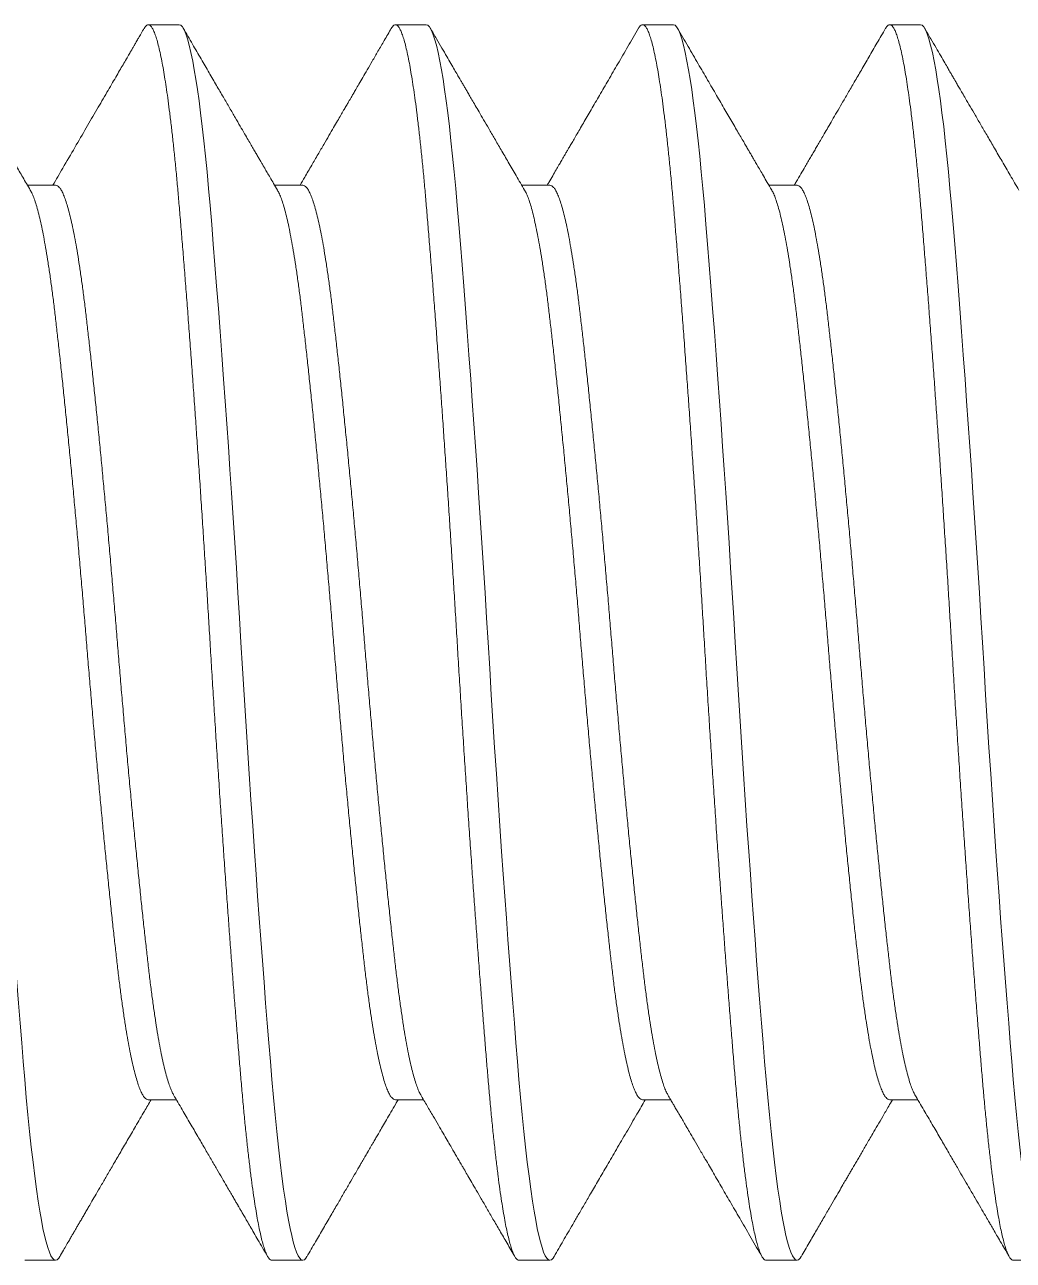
# Model space of a CAD drawing. Header units: inches. Extents: x -1 to 66.5, y -11.9 to 25.2.
# Drawn here: x 40.2468 to 40.4468, y 2.2366 to 2.4866 of the extents above; entities that cross this region are included whole.
import ezdxf

# ---------------------------------------------------------------- set-up
doc = ezdxf.new("R2010")
doc.units = ezdxf.units.IN
doc.header["$MEASUREMENT"] = 0
doc.linetypes.add('SLD-Solid', pattern=[0])
doc.layers.add('Fastener', color=134, linetype='Continuous')

msp = doc.modelspace()

# ---------------------------------------------------------------- linework, layer by layer
at = {"layer": 'Fastener', "linetype": 'SLD-Solid', "lineweight": 15}
for p, q in [((40.278, 2.48665), (40.27175, 2.48665)), ((40.328, 2.48665), (40.32175, 2.48665)), ((40.378, 2.48665), (40.37175, 2.48665)), ((40.428, 2.48665), (40.42175, 2.48665)), ((40.253, 2.45417), (40.24731, 2.45417)), ((40.303, 2.45417), (40.29731, 2.45417)), ((40.353, 2.45417), (40.34731, 2.45417)), ((40.403, 2.45417), (40.39731, 2.45417)), ((40.27175, 2.26912), (40.27745, 2.26912)), ((40.32175, 2.26912), (40.32745, 2.26912)), ((40.37175, 2.26912), (40.37745, 2.26912)), ((40.42175, 2.26912), (40.42745, 2.26912)), ((40.24675, 2.23665), (40.253, 2.23665)), ((40.29675, 2.23665), (40.303, 2.23665)), ((40.34675, 2.23665), (40.353, 2.23665)), ((40.39675, 2.23665), (40.403, 2.23665)), ((40.44675, 2.23665), (40.453, 2.23665))]:
    msp.add_line(p, q, dxfattribs=at)
at = {"layer": 'Fastener', "linetype": 'SLD-Solid', "lineweight": 15, "flags": 128}
for points in [[(40.25384, 2.23741), (40.25365, 2.2371), (40.25333, 2.23676), (40.253, 2.23665), (40.2527, 2.23675), (40.25239, 2.23705), (40.25207, 2.23757), (40.25174, 2.23829), (40.25142, 2.23922), (40.25108, 2.24037), (40.25077, 2.24164), (40.25045, 2.2431), (40.25013, 2.24475), (40.24981, 2.24657), (40.24949, 2.24858), (40.24913, 2.25101), (40.24878, 2.25365), (40.24843, 2.25649), (40.24808, 2.25952), (40.24774, 2.26272), (40.2474, 2.26609), (40.24708, 2.2696), (40.24675, 2.27326), (40.24645, 2.27688), (40.24614, 2.28066), (40.24582, 2.2846), (40.24549, 2.2887), (40.24517, 2.29293), (40.24483, 2.2973), (40.24452, 2.30153), (40.2442, 2.30587), (40.24388, 2.31029), (40.24356, 2.3148), (40.24324, 2.31938), (40.24288, 2.32456), (40.24253, 2.3298), (40.24218, 2.33508), (40.24183, 2.3404), (40.24149, 2.34573), (40.24115, 2.35105), (40.24083, 2.35637), (40.2405, 2.36165), (40.2402, 2.36667), (40.23989, 2.37171), (40.23957, 2.37677), (40.23924, 2.38184), (40.23892, 2.38689), (40.23858, 2.39193), (40.23827, 2.39664), (40.23795, 2.4013), (40.23763, 2.40592), (40.23731, 2.41047), (40.23699, 2.41494), (40.23663, 2.41983), (40.23628, 2.4246), (40.23593, 2.42923), (40.23558, 2.43372), (40.23524, 2.43806), (40.2349, 2.44223), (40.23458, 2.44622), (40.23425, 2.45004), (40.23395, 2.45351), (40.23364, 2.45687), (40.23332, 2.46008), (40.23299, 2.46315), (40.23267, 2.46607), (40.23233, 2.46881), (40.23202, 2.47124), (40.2317, 2.47351), (40.23138, 2.47561), (40.23106, 2.47754), (40.23074, 2.47928), (40.23038, 2.48102), (40.23003, 2.48252), (40.22968, 2.48379), (40.22933, 2.48483), (40.22899, 2.48563), (40.22865, 2.4862), (40.22833, 2.48654), (40.228, 2.48665), (40.228, 2.48665)], [(40.30384, 2.23741), (40.30365, 2.2371), (40.30333, 2.23676), (40.303, 2.23665), (40.3027, 2.23675), (40.30239, 2.23705), (40.30207, 2.23757), (40.30174, 2.23829), (40.30142, 2.23922), (40.30108, 2.24037), (40.30077, 2.24164), (40.30045, 2.2431), (40.30013, 2.24475), (40.29981, 2.24657), (40.29949, 2.24858), (40.29913, 2.25101), (40.29878, 2.25365), (40.29843, 2.25649), (40.29808, 2.25952), (40.29774, 2.26272), (40.2974, 2.26609), (40.29708, 2.2696), (40.29675, 2.27326), (40.29645, 2.27688), (40.29614, 2.28066), (40.29582, 2.2846), (40.29549, 2.2887), (40.29517, 2.29293), (40.29483, 2.2973), (40.29452, 2.30153), (40.2942, 2.30587), (40.29388, 2.31029), (40.29356, 2.3148), (40.29324, 2.31938), (40.29288, 2.32456), (40.29253, 2.3298), (40.29218, 2.33508), (40.29183, 2.3404), (40.29149, 2.34573), (40.29115, 2.35105), (40.29083, 2.35637), (40.2905, 2.36165), (40.2902, 2.36667), (40.28989, 2.37171), (40.28957, 2.37677), (40.28924, 2.38184), (40.28892, 2.38689), (40.28858, 2.39193), (40.28827, 2.39664), (40.28795, 2.4013), (40.28763, 2.40592), (40.28731, 2.41047), (40.28699, 2.41494), (40.28663, 2.41983), (40.28628, 2.4246), (40.28593, 2.42923), (40.28558, 2.43372), (40.28524, 2.43806), (40.2849, 2.44223), (40.28458, 2.44622), (40.28425, 2.45004), (40.28395, 2.45351), (40.28364, 2.45687), (40.28332, 2.46008), (40.28299, 2.46315), (40.28267, 2.46607), (40.28233, 2.46881), (40.28202, 2.47124), (40.2817, 2.47351), (40.28138, 2.47561), (40.28106, 2.47754), (40.28074, 2.47928), (40.28038, 2.48102), (40.28003, 2.48252), (40.27968, 2.48379), (40.27933, 2.48483), (40.27899, 2.48563), (40.27865, 2.4862), (40.27833, 2.48654), (40.278, 2.48665), (40.278, 2.48665)], [(40.35384, 2.23741), (40.35365, 2.2371), (40.35333, 2.23676), (40.353, 2.23665), (40.3527, 2.23675), (40.35239, 2.23705), (40.35207, 2.23757), (40.35174, 2.23829), (40.35142, 2.23922), (40.35108, 2.24037), (40.35077, 2.24164), (40.35045, 2.2431), (40.35013, 2.24475), (40.34981, 2.24657), (40.34949, 2.24858), (40.34913, 2.25101), (40.34878, 2.25365), (40.34843, 2.25649), (40.34808, 2.25952), (40.34774, 2.26272), (40.3474, 2.26609), (40.34708, 2.2696), (40.34675, 2.27326), (40.34645, 2.27688), (40.34614, 2.28066), (40.34582, 2.2846), (40.34549, 2.2887), (40.34517, 2.29293), (40.34483, 2.2973), (40.34452, 2.30153), (40.3442, 2.30587), (40.34388, 2.31029), (40.34356, 2.3148), (40.34324, 2.31938), (40.34288, 2.32456), (40.34253, 2.3298), (40.34218, 2.33508), (40.34183, 2.3404), (40.34149, 2.34573), (40.34115, 2.35105), (40.34083, 2.35637), (40.3405, 2.36165), (40.3402, 2.36667), (40.33989, 2.37171), (40.33957, 2.37677), (40.33924, 2.38184), (40.33892, 2.38689), (40.33858, 2.39193), (40.33827, 2.39664), (40.33795, 2.4013), (40.33763, 2.40592), (40.33731, 2.41047), (40.33699, 2.41494), (40.33663, 2.41983), (40.33628, 2.4246), (40.33593, 2.42923), (40.33558, 2.43372), (40.33524, 2.43806), (40.3349, 2.44223), (40.33458, 2.44622), (40.33425, 2.45004), (40.33395, 2.45351), (40.33364, 2.45687), (40.33332, 2.46008), (40.33299, 2.46315), (40.33267, 2.46607), (40.33233, 2.46881), (40.33202, 2.47124), (40.3317, 2.47351), (40.33138, 2.47561), (40.33106, 2.47754), (40.33074, 2.47928), (40.33038, 2.48102), (40.33003, 2.48252), (40.32968, 2.48379), (40.32933, 2.48483), (40.32899, 2.48563), (40.32865, 2.4862), (40.32833, 2.48654), (40.328, 2.48665), (40.328, 2.48665)], [(40.40384, 2.23741), (40.40365, 2.2371), (40.40333, 2.23676), (40.403, 2.23665), (40.4027, 2.23675), (40.40239, 2.23705), (40.40207, 2.23757), (40.40174, 2.23829), (40.40142, 2.23922), (40.40108, 2.24037), (40.40077, 2.24164), (40.40045, 2.2431), (40.40013, 2.24475), (40.39981, 2.24657), (40.39949, 2.24858), (40.39913, 2.25101), (40.39878, 2.25365), (40.39843, 2.25649), (40.39808, 2.25952), (40.39774, 2.26272), (40.3974, 2.26609), (40.39708, 2.2696), (40.39675, 2.27326), (40.39645, 2.27688), (40.39614, 2.28066), (40.39582, 2.2846), (40.39549, 2.2887), (40.39517, 2.29293), (40.39483, 2.2973), (40.39452, 2.30153), (40.3942, 2.30587), (40.39388, 2.31029), (40.39356, 2.3148), (40.39324, 2.31938), (40.39288, 2.32456), (40.39253, 2.3298), (40.39218, 2.33508), (40.39183, 2.3404), (40.39149, 2.34573), (40.39115, 2.35105), (40.39083, 2.35637), (40.3905, 2.36165), (40.3902, 2.36667), (40.38989, 2.37171), (40.38957, 2.37677), (40.38924, 2.38184), (40.38892, 2.38689), (40.38858, 2.39193), (40.38827, 2.39664), (40.38795, 2.4013), (40.38763, 2.40592), (40.38731, 2.41047), (40.38699, 2.41494), (40.38663, 2.41983), (40.38628, 2.4246), (40.38593, 2.42923), (40.38558, 2.43372), (40.38524, 2.43806), (40.3849, 2.44223), (40.38458, 2.44622), (40.38425, 2.45004), (40.38395, 2.45351), (40.38364, 2.45687), (40.38332, 2.46008), (40.38299, 2.46315), (40.38267, 2.46607), (40.38233, 2.46881), (40.38202, 2.47124), (40.3817, 2.47351), (40.38138, 2.47561), (40.38106, 2.47754), (40.38074, 2.47928), (40.38038, 2.48102), (40.38003, 2.48252), (40.37968, 2.48379), (40.37933, 2.48483), (40.37899, 2.48563), (40.37865, 2.4862), (40.37833, 2.48654), (40.378, 2.48665), (40.378, 2.48665)], [(40.45384, 2.23741), (40.45365, 2.2371), (40.45333, 2.23676), (40.453, 2.23665), (40.4527, 2.23675), (40.45239, 2.23705), (40.45207, 2.23757), (40.45174, 2.23829), (40.45142, 2.23922), (40.45108, 2.24037), (40.45077, 2.24164), (40.45045, 2.2431), (40.45013, 2.24475), (40.44981, 2.24657), (40.44949, 2.24858), (40.44913, 2.25101), (40.44878, 2.25365), (40.44843, 2.25649), (40.44808, 2.25952), (40.44774, 2.26272), (40.4474, 2.26609), (40.44708, 2.2696), (40.44675, 2.27326), (40.44645, 2.27688), (40.44614, 2.28066), (40.44582, 2.2846), (40.44549, 2.2887), (40.44517, 2.29293), (40.44483, 2.2973), (40.44452, 2.30153), (40.4442, 2.30587), (40.44388, 2.31029), (40.44356, 2.3148), (40.44324, 2.31938), (40.44288, 2.32456), (40.44253, 2.3298), (40.44218, 2.33508), (40.44183, 2.3404), (40.44149, 2.34573), (40.44115, 2.35105), (40.44083, 2.35637), (40.4405, 2.36165), (40.4402, 2.36667), (40.43989, 2.37171), (40.43957, 2.37677), (40.43924, 2.38184), (40.43892, 2.38689), (40.43858, 2.39193), (40.43827, 2.39664), (40.43795, 2.4013), (40.43763, 2.40592), (40.43731, 2.41047), (40.43699, 2.41494), (40.43663, 2.41983), (40.43628, 2.4246), (40.43593, 2.42923), (40.43558, 2.43372), (40.43524, 2.43806), (40.4349, 2.44223), (40.43458, 2.44622), (40.43425, 2.45004), (40.43395, 2.45351), (40.43364, 2.45687), (40.43332, 2.46008), (40.43299, 2.46315), (40.43267, 2.46607), (40.43233, 2.46881), (40.43202, 2.47124), (40.4317, 2.47351), (40.43138, 2.47561), (40.43106, 2.47754), (40.43074, 2.47928), (40.43038, 2.48102), (40.43003, 2.48252), (40.42968, 2.48379), (40.42933, 2.48483), (40.42899, 2.48563), (40.42865, 2.4862), (40.42833, 2.48654), (40.428, 2.48665), (40.428, 2.48665)]]:
    msp.add_lwpolyline(points, dxfattribs=at)
at = {"layer": 'Fastener', "linetype": 'SLD-Solid', "lineweight": 15}
for points, knots in [([(40.24789, 2.45317), (40.24738, 2.45405), (40.2464, 2.45573), (40.24499, 2.45815), (40.2437, 2.46037), (40.24253, 2.46237), (40.24148, 2.46417), (40.24056, 2.46575), (40.23976, 2.46713), (40.23908, 2.4683), (40.23851, 2.46927), (40.23803, 2.4701), (40.23763, 2.4708), (40.23732, 2.47132), (40.23708, 2.47174), (40.23682, 2.47218), (40.23646, 2.4728), (40.23597, 2.47364), (40.23535, 2.47471), (40.23458, 2.47603), (40.23368, 2.47758), (40.23265, 2.47935), (40.23149, 2.48134), (40.23021, 2.48356), (40.22931, 2.48511), (40.22884, 2.48592)], [0, 0, 0, 0, 0.080354, 0.154346, 0.22197, 0.283215, 0.338077, 0.38655, 0.428629, 0.464312, 0.493599, 0.517406, 0.540755, 0.55698, 0.565444, 0.579063, 0.597857, 0.621825, 0.655553, 0.696043, 0.743296, 0.797314, 0.858102, 0.925663, 1, 1, 1, 1]), ([(40.27092, 2.48592), (40.27072, 2.48556), (40.27033, 2.48491), (40.26981, 2.484), (40.26935, 2.48322), (40.26899, 2.48259), (40.26871, 2.48211), (40.2685, 2.48174), (40.26831, 2.48142), (40.26811, 2.48108), (40.26778, 2.48051), (40.26729, 2.47967), (40.26664, 2.47855), (40.26592, 2.47731), (40.26515, 2.47598), (40.2643, 2.47452), (40.26303, 2.47234), (40.26133, 2.46942), (40.25917, 2.4657), (40.25686, 2.46174), (40.2546, 2.45787), (40.25312, 2.45532), (40.25245, 2.45417)], [0, 0, 0, 0, 0.033414, 0.062066, 0.085956, 0.106696, 0.121703, 0.131548, 0.141223, 0.15189, 0.163546, 0.194939, 0.23183, 0.269415, 0.31138, 0.357723, 0.407605, 0.517057, 0.634192, 0.758997, 0.891451, 1, 1, 1, 1]), ([(40.29675, 2.23665), (40.29665, 2.23667), (40.29645, 2.23671), (40.29614, 2.23702), (40.29582, 2.23753), (40.29549, 2.23826), (40.29517, 2.23919), (40.29484, 2.24031), (40.29452, 2.24161), (40.2942, 2.24308), (40.29388, 2.24472), (40.29356, 2.24655), (40.29323, 2.24862), (40.29288, 2.25098), (40.29253, 2.25362), (40.29218, 2.25646), (40.29183, 2.25948), (40.29149, 2.26268), (40.29115, 2.26605), (40.29082, 2.26957), (40.29051, 2.27317), (40.2902, 2.27686), (40.28989, 2.28065), (40.28957, 2.28459), (40.28924, 2.28868), (40.28892, 2.29292), (40.28859, 2.2972), (40.28827, 2.30152), (40.28795, 2.30585), (40.28763, 2.31028), (40.28731, 2.31479), (40.28698, 2.31954), (40.28663, 2.32454), (40.28628, 2.32978), (40.28593, 2.33507), (40.28558, 2.34038), (40.28524, 2.34571), (40.2849, 2.35104), (40.28457, 2.35635), (40.28426, 2.36156), (40.28395, 2.36668), (40.28364, 2.37173), (40.28332, 2.37679), (40.28299, 2.38185), (40.28267, 2.38691), (40.28234, 2.39184), (40.28202, 2.39665), (40.2817, 2.40132), (40.28138, 2.40593), (40.28106, 2.41048), (40.28073, 2.41512), (40.28038, 2.41984), (40.28003, 2.42461), (40.27968, 2.42925), (40.27933, 2.43374), (40.27899, 2.43807), (40.27865, 2.44224), (40.27833, 2.44624), (40.27801, 2.45), (40.2777, 2.45355), (40.27739, 2.4569), (40.27707, 2.46012), (40.27674, 2.46319), (40.27642, 2.4661), (40.27609, 2.46879), (40.27577, 2.47127), (40.27545, 2.47354), (40.27513, 2.47564), (40.27481, 2.47757), (40.27448, 2.47938), (40.27413, 2.48105), (40.27378, 2.48256), (40.27343, 2.48383), (40.27308, 2.48486), (40.27274, 2.48567), (40.2724, 2.48623), (40.27207, 2.48657), (40.27176, 2.48668), (40.27145, 2.48658), (40.27117, 2.48632), (40.27099, 2.48602), (40.27092, 2.48589)], [0, 0, 0, 0, 0.012355, 0.024799, 0.037324, 0.04992, 0.062576, 0.075282, 0.087298, 0.09934, 0.111398, 0.123464, 0.135528, 0.148978, 0.162401, 0.175785, 0.189116, 0.202382, 0.215572, 0.228674, 0.241678, 0.254033, 0.266477, 0.279002, 0.291598, 0.304253, 0.316959, 0.328975, 0.341017, 0.353076, 0.365142, 0.377206, 0.390656, 0.404079, 0.417462, 0.430793, 0.44406, 0.45725, 0.470352, 0.483355, 0.49571, 0.508155, 0.52068, 0.533275, 0.545931, 0.558637, 0.570653, 0.582695, 0.594754, 0.60682, 0.618884, 0.632334, 0.645757, 0.65914, 0.672471, 0.685737, 0.698927, 0.71203, 0.725033, 0.737388, 0.749833, 0.762358, 0.774953, 0.787609, 0.800315, 0.812331, 0.824373, 0.836432, 0.848497, 0.860561, 0.874011, 0.887435, 0.900818, 0.914149, 0.927415, 0.940605, 0.953707, 0.966711, 0.979066, 0.99151, 1, 1, 1, 1]), ([(40.29789, 2.45317), (40.29763, 2.45363), (40.29713, 2.45448), (40.29643, 2.45567), (40.29584, 2.4567), (40.29534, 2.45755), (40.29494, 2.45823), (40.29464, 2.45875), (40.29441, 2.45915), (40.29421, 2.45949), (40.29401, 2.45983), (40.2938, 2.46019), (40.29358, 2.46056), (40.29335, 2.46096), (40.29302, 2.46153), (40.29256, 2.46232), (40.29193, 2.4634), (40.29118, 2.46468), (40.29031, 2.46619), (40.2893, 2.46792), (40.28816, 2.46987), (40.2869, 2.47205), (40.28551, 2.47442), (40.28401, 2.477), (40.2824, 2.47979), (40.28066, 2.48278), (40.27946, 2.48485), (40.27884, 2.48592)], [0, 0, 0, 0, 0.0417695, 0.0782721, 0.1095025, 0.1354601, 0.1561431, 0.1721786, 0.1828489, 0.192804, 0.2032699, 0.2142457, 0.2257333, 0.2377309, 0.2502384, 0.2781038, 0.3104083, 0.3492016, 0.3953694, 0.4482699, 0.5079055, 0.5742805, 0.6473974, 0.7257758, 0.8106666, 0.9020722, 1, 1, 1, 1]), ([(40.32092, 2.48592), (40.32045, 2.48511), (40.31955, 2.48355), (40.31826, 2.48134), (40.31711, 2.47935), (40.31608, 2.47758), (40.31518, 2.47603), (40.31441, 2.4747), (40.31378, 2.47363), (40.3133, 2.4728), (40.31294, 2.47218), (40.31268, 2.47174), (40.31249, 2.47142), (40.31234, 2.47115), (40.31217, 2.47085), (40.31196, 2.4705), (40.31166, 2.46998), (40.31124, 2.46927), (40.31068, 2.4683), (40.31, 2.46713), (40.3092, 2.46575), (40.30827, 2.46416), (40.30723, 2.46237), (40.30606, 2.46036), (40.30477, 2.45815), (40.30355, 2.45606), (40.30276, 2.45471), (40.30245, 2.45417)], [0, 0, 0, 0, 0.0767061, 0.1464179, 0.2091378, 0.2648715, 0.31362, 0.3553871, 0.390176, 0.4148914, 0.4342673, 0.4483017, 0.457016, 0.4644765, 0.4737732, 0.4849086, 0.4978804, 0.5224566, 0.5526903, 0.5895123, 0.6329249, 0.6829233, 0.7395041, 0.8026614, 0.8723893, 0.9486784, 1, 1, 1, 1]), ([(40.34675, 2.23665), (40.34665, 2.23667), (40.34645, 2.23671), (40.34614, 2.23702), (40.34582, 2.23753), (40.34549, 2.23826), (40.34517, 2.23919), (40.34484, 2.24031), (40.34452, 2.24161), (40.3442, 2.24308), (40.34388, 2.24472), (40.34356, 2.24655), (40.34323, 2.24862), (40.34288, 2.25098), (40.34253, 2.25362), (40.34218, 2.25646), (40.34183, 2.25948), (40.34149, 2.26268), (40.34115, 2.26605), (40.34082, 2.26957), (40.34051, 2.27317), (40.3402, 2.27686), (40.33989, 2.28065), (40.33957, 2.28459), (40.33924, 2.28868), (40.33892, 2.29292), (40.33859, 2.2972), (40.33827, 2.30152), (40.33795, 2.30585), (40.33763, 2.31028), (40.33731, 2.31479), (40.33698, 2.31954), (40.33663, 2.32454), (40.33628, 2.32978), (40.33593, 2.33507), (40.33558, 2.34038), (40.33524, 2.34571), (40.3349, 2.35104), (40.33457, 2.35635), (40.33426, 2.36156), (40.33395, 2.36668), (40.33364, 2.37173), (40.33332, 2.37679), (40.33299, 2.38185), (40.33267, 2.38691), (40.33234, 2.39184), (40.33202, 2.39665), (40.3317, 2.40132), (40.33138, 2.40593), (40.33106, 2.41048), (40.33073, 2.41512), (40.33038, 2.41984), (40.33003, 2.42461), (40.32968, 2.42925), (40.32933, 2.43374), (40.32899, 2.43807), (40.32865, 2.44224), (40.32833, 2.44624), (40.32801, 2.45), (40.3277, 2.45355), (40.32739, 2.4569), (40.32707, 2.46012), (40.32674, 2.46319), (40.32642, 2.4661), (40.32609, 2.46879), (40.32577, 2.47127), (40.32545, 2.47354), (40.32513, 2.47564), (40.32481, 2.47757), (40.32448, 2.47938), (40.32413, 2.48105), (40.32378, 2.48256), (40.32343, 2.48383), (40.32308, 2.48486), (40.32274, 2.48567), (40.3224, 2.48623), (40.32207, 2.48657), (40.32176, 2.48668), (40.32145, 2.48658), (40.32117, 2.48632), (40.32099, 2.48602), (40.32092, 2.48589)], [0, 0, 0, 0, 0.012355, 0.0248, 0.037325, 0.04992, 0.062576, 0.075282, 0.087298, 0.099341, 0.111399, 0.123465, 0.135529, 0.14898, 0.162403, 0.175786, 0.189117, 0.202384, 0.215574, 0.228676, 0.24168, 0.254035, 0.26648, 0.279005, 0.2916, 0.304256, 0.316962, 0.328978, 0.34102, 0.353079, 0.365145, 0.377209, 0.390659, 0.404083, 0.417466, 0.430797, 0.444064, 0.457254, 0.470356, 0.48336, 0.495715, 0.508159, 0.520684, 0.53328, 0.545936, 0.558642, 0.570658, 0.5827, 0.594759, 0.606825, 0.618889, 0.632339, 0.645762, 0.659146, 0.672477, 0.685743, 0.698934, 0.712036, 0.725039, 0.737395, 0.749839, 0.762364, 0.77496, 0.787616, 0.800322, 0.812338, 0.82438, 0.836439, 0.848505, 0.860569, 0.874019, 0.887442, 0.900826, 0.914157, 0.927423, 0.940613, 0.953716, 0.966719, 0.979074, 0.991519, 1, 1, 1, 1]), ([(40.34789, 2.45317), (40.34732, 2.45415), (40.34622, 2.45605), (40.34463, 2.45877), (40.34317, 2.46127), (40.34185, 2.46353), (40.34067, 2.46556), (40.33963, 2.46736), (40.33872, 2.46892), (40.33793, 2.47027), (40.33727, 2.4714), (40.33672, 2.47235), (40.33626, 2.47315), (40.33585, 2.47385), (40.33547, 2.4745), (40.33511, 2.47512), (40.33472, 2.47579), (40.33425, 2.47659), (40.33366, 2.47761), (40.33294, 2.47885), (40.3321, 2.4803), (40.33112, 2.48198), (40.33002, 2.48387), (40.32925, 2.48521), (40.32884, 2.48592)], [0, 0, 0, 0, 0.0901804, 0.1734015, 0.2496551, 0.318933, 0.3812284, 0.4356087, 0.4832424, 0.5241254, 0.5592212, 0.5872095, 0.6114708, 0.6320039, 0.6510587, 0.6710883, 0.6887472, 0.7131043, 0.7441606, 0.7819169, 0.8263772, 0.8775426, 0.9354162, 1, 1, 1, 1]), ([(40.37092, 2.48592), (40.37021, 2.48469), (40.36882, 2.48229), (40.36679, 2.4788), (40.36487, 2.47551), (40.36307, 2.47241), (40.36139, 2.46951), (40.36005, 2.46722), (40.35905, 2.46551), (40.35838, 2.46434), (40.35778, 2.46331), (40.35726, 2.46243), (40.35683, 2.46169), (40.3565, 2.46113), (40.35627, 2.46073), (40.35613, 2.46049), (40.35604, 2.46032), (40.35595, 2.46018), (40.35582, 2.45996), (40.3556, 2.45957), (40.35526, 2.459), (40.3548, 2.4582), (40.35422, 2.45722), (40.35354, 2.45604), (40.35293, 2.455), (40.35256, 2.45436), (40.35245, 2.45417)], [0, 0, 0, 0, 0.116177, 0.226121, 0.329834, 0.427327, 0.518606, 0.603674, 0.643881, 0.68094, 0.713407, 0.741282, 0.764566, 0.783261, 0.794272, 0.802702, 0.805949, 0.809606, 0.816508, 0.82681, 0.845835, 0.870902, 0.902008, 0.939152, 0.98233, 1, 1, 1, 1]), ([(40.39675, 2.23665), (40.39665, 2.23667), (40.39645, 2.23671), (40.39614, 2.23702), (40.39582, 2.23753), (40.39549, 2.23826), (40.39517, 2.23919), (40.39484, 2.24031), (40.39452, 2.24161), (40.3942, 2.24308), (40.39388, 2.24472), (40.39356, 2.24655), (40.39323, 2.24862), (40.39288, 2.25098), (40.39253, 2.25362), (40.39218, 2.25646), (40.39183, 2.25948), (40.39149, 2.26268), (40.39115, 2.26605), (40.39082, 2.26957), (40.39051, 2.27317), (40.3902, 2.27686), (40.38989, 2.28065), (40.38957, 2.28459), (40.38924, 2.28868), (40.38892, 2.29292), (40.38859, 2.2972), (40.38827, 2.30152), (40.38795, 2.30585), (40.38763, 2.31028), (40.38731, 2.31479), (40.38698, 2.31954), (40.38663, 2.32454), (40.38628, 2.32978), (40.38593, 2.33507), (40.38558, 2.34038), (40.38524, 2.34571), (40.3849, 2.35104), (40.38457, 2.35635), (40.38426, 2.36156), (40.38395, 2.36668), (40.38364, 2.37173), (40.38332, 2.37679), (40.38299, 2.38185), (40.38267, 2.38691), (40.38234, 2.39184), (40.38202, 2.39665), (40.3817, 2.40132), (40.38138, 2.40593), (40.38106, 2.41048), (40.38073, 2.41512), (40.38038, 2.41984), (40.38003, 2.42461), (40.37968, 2.42925), (40.37933, 2.43374), (40.37899, 2.43807), (40.37865, 2.44224), (40.37833, 2.44624), (40.37801, 2.45), (40.3777, 2.45355), (40.37739, 2.4569), (40.37707, 2.46012), (40.37674, 2.46319), (40.37642, 2.4661), (40.37609, 2.46879), (40.37577, 2.47127), (40.37545, 2.47354), (40.37513, 2.47564), (40.37481, 2.47757), (40.37448, 2.47938), (40.37413, 2.48105), (40.37378, 2.48256), (40.37343, 2.48383), (40.37308, 2.48486), (40.37274, 2.48567), (40.3724, 2.48623), (40.37207, 2.48657), (40.37176, 2.48668), (40.37145, 2.48658), (40.37117, 2.48632), (40.37099, 2.48602), (40.37092, 2.48589)], [0, 0, 0, 0, 0.012355, 0.0248, 0.037324, 0.04992, 0.062576, 0.075282, 0.087298, 0.09934, 0.111399, 0.123465, 0.135529, 0.148979, 0.162402, 0.175785, 0.189116, 0.202383, 0.215573, 0.228675, 0.241678, 0.254033, 0.266478, 0.279003, 0.291598, 0.304254, 0.31696, 0.328976, 0.341018, 0.353077, 0.365143, 0.377207, 0.390657, 0.40408, 0.417464, 0.430795, 0.444061, 0.457251, 0.470353, 0.483357, 0.495712, 0.508156, 0.520681, 0.533277, 0.545933, 0.558639, 0.570655, 0.582697, 0.594756, 0.606821, 0.618885, 0.632336, 0.645759, 0.659142, 0.672473, 0.685739, 0.698929, 0.712032, 0.725035, 0.73739, 0.749835, 0.76236, 0.774955, 0.787611, 0.800317, 0.812333, 0.824375, 0.836434, 0.8485, 0.860564, 0.874014, 0.887437, 0.90082, 0.914151, 0.927418, 0.940608, 0.95371, 0.966714, 0.979069, 0.991513, 1, 1, 1, 1]), ([(40.39789, 2.45317), (40.39759, 2.45369), (40.39702, 2.45466), (40.39623, 2.45602), (40.39556, 2.45718), (40.395, 2.45814), (40.39455, 2.4589), (40.39423, 2.45946), (40.39401, 2.45983), (40.39388, 2.46005), (40.39376, 2.46025), (40.39361, 2.46052), (40.39336, 2.46094), (40.39302, 2.46153), (40.39258, 2.46229), (40.39205, 2.4632), (40.39143, 2.46425), (40.39075, 2.46543), (40.38973, 2.46718), (40.38838, 2.46949), (40.38669, 2.47241), (40.38488, 2.47552), (40.38296, 2.47882), (40.38093, 2.4823), (40.37955, 2.48469), (40.37884, 2.48592)], [0, 0, 0, 0, 0.047527, 0.088996, 0.124399, 0.153736, 0.177002, 0.194197, 0.205317, 0.2106, 0.215009, 0.223712, 0.234919, 0.253762, 0.277063, 0.304821, 0.337038, 0.373714, 0.413251, 0.496638, 0.58578, 0.680683, 0.781351, 0.887788, 1, 1, 1, 1]), ([(40.42092, 2.48592), (40.42034, 2.48492), (40.41921, 2.48298), (40.41758, 2.48016), (40.41605, 2.47754), (40.41463, 2.47509), (40.41332, 2.47284), (40.41214, 2.4708), (40.41108, 2.46898), (40.41014, 2.46737), (40.40929, 2.46592), (40.40855, 2.46464), (40.40789, 2.4635), (40.4073, 2.4625), (40.40677, 2.46158), (40.40625, 2.4607), (40.40573, 2.4598), (40.4052, 2.45888), (40.40454, 2.45776), (40.40376, 2.45643), (40.40303, 2.45517), (40.40258, 2.45441), (40.40245, 2.45417)], [0, 0, 0, 0, 0.094503, 0.183127, 0.265878, 0.342759, 0.413774, 0.478928, 0.534991, 0.585848, 0.6315, 0.67195, 0.7072, 0.738905, 0.766354, 0.794094, 0.822407, 0.851292, 0.880747, 0.928191, 0.977808, 1, 1, 1, 1]), ([(40.44675, 2.23665), (40.44665, 2.23667), (40.44645, 2.23671), (40.44614, 2.23702), (40.44582, 2.23753), (40.44549, 2.23826), (40.44517, 2.23919), (40.44484, 2.24031), (40.44452, 2.24161), (40.4442, 2.24308), (40.44388, 2.24472), (40.44356, 2.24655), (40.44323, 2.24862), (40.44288, 2.25098), (40.44253, 2.25362), (40.44218, 2.25646), (40.44183, 2.25948), (40.44149, 2.26268), (40.44115, 2.26605), (40.44082, 2.26957), (40.44051, 2.27317), (40.4402, 2.27686), (40.43989, 2.28065), (40.43957, 2.28459), (40.43924, 2.28868), (40.43892, 2.29292), (40.43859, 2.2972), (40.43827, 2.30152), (40.43795, 2.30585), (40.43763, 2.31028), (40.43731, 2.31479), (40.43698, 2.31954), (40.43663, 2.32454), (40.43628, 2.32978), (40.43593, 2.33507), (40.43558, 2.34038), (40.43524, 2.34571), (40.4349, 2.35104), (40.43457, 2.35635), (40.43426, 2.36156), (40.43395, 2.36668), (40.43364, 2.37173), (40.43332, 2.37679), (40.43299, 2.38185), (40.43267, 2.38691), (40.43234, 2.39184), (40.43202, 2.39665), (40.4317, 2.40132), (40.43138, 2.40593), (40.43106, 2.41048), (40.43073, 2.41512), (40.43038, 2.41984), (40.43003, 2.42461), (40.42968, 2.42925), (40.42933, 2.43374), (40.42899, 2.43807), (40.42865, 2.44224), (40.42833, 2.44624), (40.42801, 2.45), (40.4277, 2.45355), (40.42739, 2.4569), (40.42707, 2.46012), (40.42674, 2.46319), (40.42642, 2.4661), (40.42609, 2.46879), (40.42577, 2.47127), (40.42545, 2.47354), (40.42513, 2.47564), (40.42481, 2.47757), (40.42448, 2.47938), (40.42413, 2.48105), (40.42378, 2.48256), (40.42343, 2.48383), (40.42308, 2.48486), (40.42274, 2.48567), (40.4224, 2.48623), (40.42208, 2.48657), (40.42176, 2.48668), (40.42145, 2.48658), (40.42117, 2.48632), (40.42099, 2.48602), (40.42092, 2.48589)], [0, 0, 0, 0, 0.012355, 0.024799, 0.037324, 0.04992, 0.062576, 0.075281, 0.087298, 0.09934, 0.111398, 0.123464, 0.135528, 0.148978, 0.162401, 0.175784, 0.189115, 0.202382, 0.215572, 0.228674, 0.241677, 0.254032, 0.266477, 0.279002, 0.291597, 0.304253, 0.316959, 0.328975, 0.341017, 0.353076, 0.365141, 0.377205, 0.390655, 0.404078, 0.417462, 0.430793, 0.444059, 0.457249, 0.470351, 0.483355, 0.49571, 0.508154, 0.520679, 0.533274, 0.54593, 0.558636, 0.570652, 0.582694, 0.594753, 0.606819, 0.618883, 0.632333, 0.645756, 0.659139, 0.67247, 0.685736, 0.698926, 0.712029, 0.725032, 0.737387, 0.749832, 0.762356, 0.774952, 0.787608, 0.800314, 0.81233, 0.824372, 0.83643, 0.848496, 0.86056, 0.87401, 0.887433, 0.900816, 0.914147, 0.927414, 0.940604, 0.953706, 0.966709, 0.979064, 0.991509, 1, 1, 1, 1]), ([(40.44789, 2.45317), (40.44731, 2.45418), (40.44617, 2.45613), (40.44452, 2.45895), (40.44299, 2.46158), (40.44158, 2.464), (40.44029, 2.46622), (40.43912, 2.46823), (40.43806, 2.47004), (40.43718, 2.47156), (40.43646, 2.4728), (40.43589, 2.47377), (40.43541, 2.4746), (40.43502, 2.47528), (40.43471, 2.47581), (40.4344, 2.47634), (40.43402, 2.477), (40.4335, 2.47789), (40.43284, 2.47903), (40.43204, 2.48041), (40.43109, 2.48203), (40.43001, 2.48389), (40.42924, 2.48522), (40.42884, 2.48592)], [0, 0, 0, 0, 0.09248, 0.17879, 0.258921, 0.332864, 0.40061, 0.462153, 0.517489, 0.56661, 0.601032, 0.630855, 0.656079, 0.676705, 0.692733, 0.705322, 0.725285, 0.752623, 0.787337, 0.829429, 0.878901, 0.935757, 1, 1, 1, 1]), ([(40.27175, 2.26912), (40.27163, 2.26914), (40.27139, 2.26919), (40.27101, 2.26952), (40.27062, 2.27007), (40.27023, 2.27084), (40.26984, 2.27184), (40.26944, 2.27305), (40.26904, 2.27446), (40.26864, 2.27609), (40.26824, 2.27793), (40.26783, 2.27999), (40.26743, 2.28226), (40.26703, 2.28472), (40.26664, 2.28736), (40.26625, 2.29015), (40.26587, 2.2931), (40.2655, 2.2962), (40.26514, 2.29944), (40.26476, 2.30284), (40.26437, 2.30641), (40.26398, 2.31014), (40.26359, 2.31398), (40.26319, 2.31793), (40.26279, 2.32197), (40.26239, 2.32612), (40.26199, 2.33037), (40.26158, 2.33473), (40.26118, 2.33917), (40.26078, 2.34365), (40.26039, 2.34816), (40.26, 2.35267), (40.25962, 2.35716), (40.25925, 2.36164), (40.25889, 2.36612), (40.25851, 2.37061), (40.25812, 2.37511), (40.25773, 2.3796), (40.25734, 2.38405), (40.25694, 2.38843), (40.25654, 2.39273), (40.25614, 2.39696), (40.25574, 2.40114), (40.25533, 2.40524), (40.25493, 2.40925), (40.25453, 2.41313), (40.25414, 2.41686), (40.25375, 2.42044), (40.25337, 2.42385), (40.253, 2.42709), (40.25264, 2.43018), (40.25226, 2.43313), (40.25187, 2.43592), (40.25148, 2.43855), (40.25109, 2.44099), (40.25069, 2.44324), (40.25029, 2.44528), (40.24989, 2.44712), (40.24949, 2.44877), (40.24908, 2.45021), (40.24868, 2.45144), (40.24828, 2.45245), (40.24802, 2.45293), (40.24789, 2.45317)], [0, 0, 0, 0, 0.016089, 0.032327, 0.048685, 0.065145, 0.081686, 0.097992, 0.114339, 0.130706, 0.147074, 0.163755, 0.180395, 0.196974, 0.21347, 0.229864, 0.246138, 0.262273, 0.278373, 0.294611, 0.310968, 0.327428, 0.343969, 0.360276, 0.376622, 0.39299, 0.409357, 0.426039, 0.442679, 0.459257, 0.475753, 0.492148, 0.508421, 0.524556, 0.540656, 0.556894, 0.573252, 0.589711, 0.606253, 0.622559, 0.638906, 0.655273, 0.671641, 0.688322, 0.704962, 0.721541, 0.738037, 0.754431, 0.770705, 0.78684, 0.802939, 0.819177, 0.835535, 0.851995, 0.868536, 0.884843, 0.901189, 0.917556, 0.933924, 0.950605, 0.967246, 0.983824, 1, 1, 1, 1]), ([(40.27686, 2.27013), (40.27674, 2.27036), (40.27648, 2.27084), (40.27609, 2.27184), (40.27569, 2.27304), (40.27529, 2.27446), (40.27489, 2.27609), (40.27449, 2.27793), (40.27408, 2.27999), (40.27368, 2.28226), (40.27328, 2.28472), (40.27289, 2.28736), (40.2725, 2.29015), (40.27212, 2.2931), (40.27175, 2.2962), (40.27139, 2.29944), (40.27101, 2.30284), (40.27062, 2.30641), (40.27023, 2.31014), (40.26984, 2.31398), (40.26944, 2.31793), (40.26904, 2.32197), (40.26864, 2.32612), (40.26824, 2.33037), (40.26783, 2.33473), (40.26743, 2.33917), (40.26703, 2.34365), (40.26664, 2.34816), (40.26625, 2.35267), (40.26587, 2.35716), (40.2655, 2.36164), (40.26514, 2.36612), (40.26476, 2.37061), (40.26437, 2.37511), (40.26398, 2.3796), (40.26359, 2.38405), (40.26319, 2.38843), (40.26279, 2.39273), (40.26239, 2.39696), (40.26199, 2.40114), (40.26158, 2.40524), (40.26118, 2.40925), (40.26078, 2.41313), (40.26039, 2.41686), (40.26, 2.42044), (40.25962, 2.42385), (40.25925, 2.42709), (40.25889, 2.43018), (40.25851, 2.43313), (40.25812, 2.43592), (40.25773, 2.43855), (40.25734, 2.44099), (40.25694, 2.44324), (40.25654, 2.44528), (40.25614, 2.44712), (40.25574, 2.44877), (40.25533, 2.45021), (40.25493, 2.45144), (40.25453, 2.45244), (40.25414, 2.45322), (40.25375, 2.45377), (40.25337, 2.45411), (40.25313, 2.45415), (40.253, 2.45417)], [0, 0, 0, 0, 0.016035, 0.032576, 0.048882, 0.065229, 0.081596, 0.097963, 0.114644, 0.131284, 0.147863, 0.164359, 0.180753, 0.197026, 0.213161, 0.229261, 0.245498, 0.261856, 0.278315, 0.294856, 0.311163, 0.327509, 0.343876, 0.360244, 0.376925, 0.393565, 0.410143, 0.426639, 0.443033, 0.459307, 0.475442, 0.491541, 0.507779, 0.524136, 0.540596, 0.557137, 0.573443, 0.58979, 0.606157, 0.622524, 0.639205, 0.655845, 0.672423, 0.688919, 0.705314, 0.721587, 0.737722, 0.753821, 0.770059, 0.786417, 0.802876, 0.819417, 0.835724, 0.85207, 0.868437, 0.884805, 0.901486, 0.918126, 0.934704, 0.9512, 0.967594, 0.983868, 1, 1, 1, 1]), ([(40.32175, 2.26912), (40.32163, 2.26914), (40.32139, 2.26919), (40.32101, 2.26952), (40.32062, 2.27007), (40.32023, 2.27084), (40.31984, 2.27184), (40.31944, 2.27305), (40.31904, 2.27446), (40.31864, 2.27609), (40.31824, 2.27793), (40.31783, 2.27999), (40.31743, 2.28226), (40.31703, 2.28472), (40.31664, 2.28736), (40.31625, 2.29015), (40.31587, 2.2931), (40.3155, 2.2962), (40.31514, 2.29944), (40.31476, 2.30284), (40.31437, 2.30641), (40.31398, 2.31014), (40.31359, 2.31398), (40.31319, 2.31793), (40.31279, 2.32197), (40.31239, 2.32612), (40.31199, 2.33037), (40.31158, 2.33473), (40.31118, 2.33917), (40.31078, 2.34365), (40.31039, 2.34816), (40.31, 2.35267), (40.30962, 2.35716), (40.30925, 2.36164), (40.30889, 2.36612), (40.30851, 2.37061), (40.30812, 2.37511), (40.30773, 2.3796), (40.30734, 2.38405), (40.30694, 2.38843), (40.30654, 2.39273), (40.30614, 2.39696), (40.30574, 2.40114), (40.30533, 2.40524), (40.30493, 2.40925), (40.30453, 2.41313), (40.30414, 2.41686), (40.30375, 2.42044), (40.30337, 2.42385), (40.303, 2.42709), (40.30264, 2.43018), (40.30226, 2.43313), (40.30187, 2.43592), (40.30148, 2.43855), (40.30109, 2.44099), (40.30069, 2.44324), (40.30029, 2.44528), (40.29989, 2.44712), (40.29949, 2.44877), (40.29908, 2.45021), (40.29868, 2.45144), (40.29828, 2.45245), (40.29802, 2.45293), (40.29789, 2.45317)], [0, 0, 0, 0, 0.01608, 0.032318, 0.048676, 0.065136, 0.081678, 0.097985, 0.114332, 0.130699, 0.147067, 0.163749, 0.180389, 0.196968, 0.213464, 0.229859, 0.246133, 0.262269, 0.278369, 0.294607, 0.310965, 0.327425, 0.343967, 0.360273, 0.37662, 0.392988, 0.409356, 0.426038, 0.442678, 0.459257, 0.475753, 0.492148, 0.508422, 0.524557, 0.540657, 0.556895, 0.573254, 0.589714, 0.606255, 0.622562, 0.638909, 0.655276, 0.671644, 0.688326, 0.704967, 0.721545, 0.738042, 0.754437, 0.770711, 0.786846, 0.802946, 0.819184, 0.835542, 0.852002, 0.868544, 0.884851, 0.901198, 0.917565, 0.933933, 0.950615, 0.967255, 0.983834, 1, 1, 1, 1]), ([(40.32686, 2.27013), (40.32674, 2.27036), (40.32648, 2.27084), (40.32609, 2.27184), (40.32569, 2.27304), (40.32529, 2.27446), (40.32489, 2.27609), (40.32449, 2.27793), (40.32408, 2.27999), (40.32368, 2.28226), (40.32328, 2.28472), (40.32289, 2.28736), (40.3225, 2.29015), (40.32212, 2.2931), (40.32175, 2.2962), (40.32139, 2.29944), (40.32101, 2.30284), (40.32062, 2.30641), (40.32023, 2.31014), (40.31984, 2.31398), (40.31944, 2.31793), (40.31904, 2.32197), (40.31864, 2.32612), (40.31824, 2.33037), (40.31783, 2.33473), (40.31743, 2.33917), (40.31703, 2.34365), (40.31664, 2.34816), (40.31625, 2.35267), (40.31587, 2.35716), (40.3155, 2.36164), (40.31514, 2.36612), (40.31476, 2.37061), (40.31437, 2.37511), (40.31398, 2.3796), (40.31359, 2.38405), (40.31319, 2.38843), (40.31279, 2.39273), (40.31239, 2.39696), (40.31199, 2.40114), (40.31158, 2.40524), (40.31118, 2.40925), (40.31078, 2.41313), (40.31039, 2.41686), (40.31, 2.42044), (40.30962, 2.42385), (40.30925, 2.42709), (40.30889, 2.43018), (40.30851, 2.43313), (40.30812, 2.43592), (40.30773, 2.43855), (40.30734, 2.44099), (40.30694, 2.44324), (40.30654, 2.44528), (40.30614, 2.44712), (40.30574, 2.44877), (40.30533, 2.45021), (40.30493, 2.45144), (40.30453, 2.45244), (40.30414, 2.45322), (40.30375, 2.45377), (40.30337, 2.45411), (40.30313, 2.45415), (40.303, 2.45417)], [0, 0, 0, 0, 0.016035, 0.032576, 0.048883, 0.06523, 0.081597, 0.097965, 0.114646, 0.131286, 0.147865, 0.164361, 0.180755, 0.197029, 0.213164, 0.229264, 0.245502, 0.26186, 0.27832, 0.294861, 0.311168, 0.327514, 0.343882, 0.360249, 0.376931, 0.393571, 0.410149, 0.426646, 0.44304, 0.459314, 0.475449, 0.491549, 0.507787, 0.524145, 0.540604, 0.557146, 0.573452, 0.589799, 0.606166, 0.622534, 0.639215, 0.655856, 0.672434, 0.68893, 0.705325, 0.721599, 0.737734, 0.753833, 0.770071, 0.786429, 0.802889, 0.81943, 0.835737, 0.852084, 0.868451, 0.884819, 0.9015, 0.91814, 0.934719, 0.951215, 0.967609, 0.983883, 1, 1, 1, 1]), ([(40.37175, 2.26912), (40.37163, 2.26914), (40.37139, 2.26919), (40.37101, 2.26952), (40.37062, 2.27007), (40.37023, 2.27084), (40.36984, 2.27184), (40.36944, 2.27305), (40.36904, 2.27446), (40.36864, 2.27609), (40.36824, 2.27793), (40.36783, 2.27999), (40.36743, 2.28226), (40.36703, 2.28472), (40.36664, 2.28736), (40.36625, 2.29015), (40.36587, 2.2931), (40.3655, 2.2962), (40.36514, 2.29944), (40.36476, 2.30284), (40.36437, 2.30641), (40.36398, 2.31014), (40.36359, 2.31398), (40.36319, 2.31793), (40.36279, 2.32197), (40.36239, 2.32612), (40.36199, 2.33037), (40.36158, 2.33473), (40.36118, 2.33917), (40.36078, 2.34365), (40.36039, 2.34816), (40.36, 2.35267), (40.35962, 2.35716), (40.35925, 2.36164), (40.35889, 2.36612), (40.35851, 2.37061), (40.35812, 2.37511), (40.35773, 2.3796), (40.35734, 2.38405), (40.35694, 2.38843), (40.35654, 2.39273), (40.35614, 2.39696), (40.35574, 2.40114), (40.35533, 2.40524), (40.35493, 2.40925), (40.35453, 2.41313), (40.35414, 2.41686), (40.35375, 2.42044), (40.35337, 2.42385), (40.353, 2.42709), (40.35264, 2.43018), (40.35226, 2.43313), (40.35187, 2.43592), (40.35148, 2.43855), (40.35109, 2.44099), (40.35069, 2.44324), (40.35029, 2.44528), (40.34989, 2.44712), (40.34949, 2.44877), (40.34908, 2.45021), (40.34868, 2.45144), (40.34828, 2.45245), (40.34802, 2.45293), (40.34789, 2.45317)], [0, 0, 0, 0, 0.0160866, 0.0323245, 0.0486826, 0.0651422, 0.0816838, 0.0979904, 0.1143372, 0.1307044, 0.1470722, 0.1637538, 0.1803942, 0.1969726, 0.2134689, 0.2298634, 0.2461372, 0.2622724, 0.2783723, 0.2946102, 0.3109683, 0.3274279, 0.3439695, 0.3602761, 0.3766229, 0.3929902, 0.4093579, 0.4260395, 0.4426799, 0.4592583, 0.4757546, 0.4921491, 0.508423, 0.5245582, 0.540658, 0.5568959, 0.5732541, 0.5897137, 0.6062552, 0.6225618, 0.6389086, 0.6552759, 0.6716437, 0.6883253, 0.7049656, 0.7215441, 0.7380404, 0.7544348, 0.7707087, 0.7868439, 0.8029437, 0.8191817, 0.8355398, 0.8519994, 0.868541, 0.8848476, 0.9011944, 0.9175616, 0.9339294, 0.950611, 0.9672514, 0.9838298, 1, 1, 1, 1]), ([(40.37686, 2.27013), (40.37674, 2.27036), (40.37648, 2.27084), (40.37609, 2.27184), (40.37569, 2.27304), (40.37529, 2.27446), (40.37489, 2.27609), (40.37449, 2.27793), (40.37408, 2.27999), (40.37368, 2.28226), (40.37328, 2.28472), (40.37289, 2.28736), (40.3725, 2.29015), (40.37212, 2.2931), (40.37175, 2.2962), (40.37139, 2.29944), (40.37101, 2.30284), (40.37062, 2.30641), (40.37023, 2.31014), (40.36984, 2.31398), (40.36944, 2.31793), (40.36904, 2.32197), (40.36864, 2.32612), (40.36824, 2.33037), (40.36783, 2.33473), (40.36743, 2.33917), (40.36703, 2.34365), (40.36664, 2.34816), (40.36625, 2.35267), (40.36587, 2.35716), (40.3655, 2.36164), (40.36514, 2.36612), (40.36476, 2.37061), (40.36437, 2.37511), (40.36398, 2.3796), (40.36359, 2.38405), (40.36319, 2.38843), (40.36279, 2.39273), (40.36239, 2.39696), (40.36199, 2.40114), (40.36158, 2.40524), (40.36118, 2.40925), (40.36078, 2.41313), (40.36039, 2.41686), (40.36, 2.42044), (40.35962, 2.42385), (40.35925, 2.42709), (40.35889, 2.43018), (40.35851, 2.43313), (40.35812, 2.43592), (40.35773, 2.43855), (40.35734, 2.44099), (40.35694, 2.44324), (40.35654, 2.44528), (40.35614, 2.44712), (40.35574, 2.44877), (40.35533, 2.45021), (40.35493, 2.45144), (40.35453, 2.45244), (40.35414, 2.45322), (40.35375, 2.45377), (40.35337, 2.45411), (40.35313, 2.45415), (40.353, 2.45417)], [0, 0, 0, 0, 0.016022, 0.032564, 0.04887, 0.065217, 0.081585, 0.097953, 0.114635, 0.131275, 0.147854, 0.16435, 0.180745, 0.197019, 0.213154, 0.229254, 0.245492, 0.26185, 0.27831, 0.294852, 0.311159, 0.327506, 0.343873, 0.360241, 0.376923, 0.393563, 0.410142, 0.426638, 0.443033, 0.459307, 0.475442, 0.491542, 0.50778, 0.524139, 0.540598, 0.55714, 0.573447, 0.589794, 0.606161, 0.622529, 0.639211, 0.655852, 0.67243, 0.688927, 0.705321, 0.721595, 0.737731, 0.753831, 0.770069, 0.786427, 0.802887, 0.819428, 0.835735, 0.852082, 0.86845, 0.884817, 0.901499, 0.91814, 0.934718, 0.951215, 0.967609, 0.983883, 1, 1, 1, 1]), ([(40.42175, 2.26912), (40.42163, 2.26914), (40.42139, 2.26919), (40.42101, 2.26952), (40.42062, 2.27007), (40.42023, 2.27084), (40.41984, 2.27184), (40.41944, 2.27305), (40.41904, 2.27446), (40.41864, 2.27609), (40.41824, 2.27793), (40.41783, 2.27999), (40.41743, 2.28226), (40.41703, 2.28472), (40.41664, 2.28736), (40.41625, 2.29015), (40.41587, 2.2931), (40.4155, 2.2962), (40.41514, 2.29944), (40.41476, 2.30284), (40.41437, 2.30641), (40.41398, 2.31014), (40.41359, 2.31398), (40.41319, 2.31793), (40.41279, 2.32197), (40.41239, 2.32612), (40.41199, 2.33037), (40.41158, 2.33473), (40.41118, 2.33917), (40.41078, 2.34365), (40.41039, 2.34816), (40.41, 2.35267), (40.40962, 2.35716), (40.40925, 2.36164), (40.40889, 2.36612), (40.40851, 2.37061), (40.40812, 2.37511), (40.40773, 2.3796), (40.40734, 2.38405), (40.40694, 2.38843), (40.40654, 2.39273), (40.40614, 2.39696), (40.40574, 2.40114), (40.40533, 2.40524), (40.40493, 2.40925), (40.40453, 2.41313), (40.40414, 2.41686), (40.40375, 2.42044), (40.40337, 2.42385), (40.403, 2.42709), (40.40264, 2.43018), (40.40226, 2.43313), (40.40187, 2.43592), (40.40148, 2.43855), (40.40109, 2.44099), (40.40069, 2.44324), (40.40029, 2.44528), (40.39989, 2.44712), (40.39949, 2.44877), (40.39908, 2.45021), (40.39868, 2.45144), (40.39828, 2.45245), (40.39802, 2.45293), (40.39789, 2.45317)], [0, 0, 0, 0, 0.016099, 0.032337, 0.048695, 0.065154, 0.081695, 0.098002, 0.114348, 0.130715, 0.147082, 0.163764, 0.180404, 0.196982, 0.213478, 0.229872, 0.246146, 0.262281, 0.27838, 0.294618, 0.310976, 0.327435, 0.343976, 0.360282, 0.376629, 0.392996, 0.409363, 0.426045, 0.442685, 0.459263, 0.475759, 0.492153, 0.508427, 0.524561, 0.540661, 0.556899, 0.573256, 0.589716, 0.606257, 0.622563, 0.63891, 0.655277, 0.671644, 0.688325, 0.704966, 0.721544, 0.73804, 0.754434, 0.770707, 0.786842, 0.802942, 0.819179, 0.835537, 0.851997, 0.868538, 0.884844, 0.901191, 0.917558, 0.933925, 0.950606, 0.967246, 0.983825, 1, 1, 1, 1]), ([(40.42686, 2.27013), (40.42674, 2.27036), (40.42648, 2.27084), (40.42609, 2.27184), (40.42569, 2.27304), (40.42529, 2.27446), (40.42489, 2.27609), (40.42449, 2.27793), (40.42408, 2.27999), (40.42368, 2.28226), (40.42328, 2.28472), (40.42289, 2.28736), (40.4225, 2.29015), (40.42212, 2.2931), (40.42175, 2.2962), (40.42139, 2.29944), (40.42101, 2.30284), (40.42062, 2.30641), (40.42023, 2.31014), (40.41984, 2.31398), (40.41944, 2.31793), (40.41904, 2.32197), (40.41864, 2.32612), (40.41824, 2.33037), (40.41783, 2.33473), (40.41743, 2.33917), (40.41703, 2.34365), (40.41664, 2.34816), (40.41625, 2.35267), (40.41587, 2.35716), (40.4155, 2.36164), (40.41514, 2.36612), (40.41476, 2.37061), (40.41437, 2.37511), (40.41398, 2.3796), (40.41359, 2.38405), (40.41319, 2.38843), (40.41279, 2.39273), (40.41239, 2.39696), (40.41199, 2.40114), (40.41158, 2.40524), (40.41118, 2.40925), (40.41078, 2.41313), (40.41039, 2.41686), (40.41, 2.42044), (40.40962, 2.42385), (40.40925, 2.42709), (40.40889, 2.43018), (40.40851, 2.43313), (40.40812, 2.43592), (40.40773, 2.43855), (40.40734, 2.44099), (40.40694, 2.44324), (40.40654, 2.44528), (40.40614, 2.44712), (40.40574, 2.44877), (40.40533, 2.45021), (40.40493, 2.45144), (40.40453, 2.45244), (40.40414, 2.45322), (40.40375, 2.45377), (40.40337, 2.45411), (40.40313, 2.45415), (40.403, 2.45417)], [0, 0, 0, 0, 0.0160195, 0.0325611, 0.0488676, 0.0652144, 0.0815817, 0.0979495, 0.1146311, 0.1312714, 0.1478499, 0.1643462, 0.1807406, 0.1970145, 0.2131497, 0.2292495, 0.2454875, 0.2618456, 0.2783052, 0.2948468, 0.3111534, 0.3275002, 0.3438674, 0.3602352, 0.3769168, 0.3935572, 0.4101356, 0.4266319, 0.4430264, 0.4593002, 0.4754354, 0.4915353, 0.5077732, 0.5241313, 0.5405909, 0.5571325, 0.5734391, 0.5897859, 0.6061531, 0.6225209, 0.6392025, 0.6558429, 0.6724213, 0.6889176, 0.7053121, 0.721586, 0.7377211, 0.753821, 0.7700589, 0.7864171, 0.8028766, 0.8194182, 0.8357248, 0.8520716, 0.8684389, 0.8848067, 0.9014882, 0.9181286, 0.934707, 0.9512033, 0.9675978, 0.9838717, 1, 1, 1, 1]), ([(40.27686, 2.27012), (40.27745, 2.26913), (40.27857, 2.26719), (40.28021, 2.26439), (40.28172, 2.26179), (40.28313, 2.25938), (40.28442, 2.25716), (40.28559, 2.25514), (40.28666, 2.25332), (40.28755, 2.25179), (40.28827, 2.25054), (40.28883, 2.24958), (40.28928, 2.2488), (40.28964, 2.24819), (40.28987, 2.24779), (40.29003, 2.24752), (40.29019, 2.24724), (40.29044, 2.24681), (40.29079, 2.24621), (40.29123, 2.24546), (40.29176, 2.24454), (40.2924, 2.24344), (40.29314, 2.24216), (40.29398, 2.24071), (40.29492, 2.2391), (40.29558, 2.23797), (40.29592, 2.23738)], [0, 0, 0, 0, 0.091482, 0.17703, 0.256631, 0.330278, 0.397962, 0.459679, 0.515422, 0.565191, 0.599864, 0.629157, 0.653069, 0.671599, 0.684825, 0.689709, 0.696566, 0.710554, 0.728986, 0.751862, 0.779182, 0.813224, 0.852325, 0.896487, 0.945711, 1, 1, 1, 1]), ([(40.32686, 2.27012), (40.3273, 2.26937), (40.32814, 2.26794), (40.32933, 2.2659), (40.3304, 2.26406), (40.33135, 2.26243), (40.33218, 2.261), (40.33289, 2.25978), (40.33348, 2.25877), (40.33395, 2.25796), (40.3343, 2.25736), (40.33453, 2.25697), (40.33469, 2.2567), (40.33485, 2.25642), (40.33508, 2.25603), (40.33539, 2.25549), (40.33585, 2.25471), (40.33646, 2.25366), (40.33723, 2.25233), (40.33813, 2.25078), (40.33915, 2.24903), (40.34029, 2.24707), (40.34153, 2.24493), (40.34289, 2.24259), (40.34437, 2.24005), (40.34539, 2.23829), (40.34592, 2.23738)], [0, 0, 0, 0, 0.068723, 0.131161, 0.187308, 0.23716, 0.280714, 0.317964, 0.348907, 0.373541, 0.391864, 0.403874, 0.410055, 0.416663, 0.429111, 0.445715, 0.466478, 0.500759, 0.541539, 0.588716, 0.642292, 0.702272, 0.767419, 0.838752, 0.916277, 1, 1, 1, 1]), ([(40.37686, 2.27012), (40.37706, 2.26979), (40.37742, 2.26918), (40.37792, 2.26831), (40.37839, 2.2675), (40.37881, 2.26679), (40.37916, 2.26619), (40.37943, 2.26572), (40.37968, 2.2653), (40.38005, 2.26467), (40.38057, 2.26378), (40.38131, 2.26249), (40.38223, 2.26092), (40.3833, 2.25908), (40.3846, 2.25684), (40.38612, 2.25424), (40.38786, 2.25124), (40.38972, 2.24805), (40.39169, 2.24467), (40.39377, 2.24109), (40.39519, 2.23864), (40.39592, 2.23738)], [0, 0, 0, 0, 0.030225, 0.056755, 0.079588, 0.10402, 0.122035, 0.134435, 0.147022, 0.160948, 0.192202, 0.228624, 0.278726, 0.336009, 0.397801, 0.483304, 0.574748, 0.672137, 0.775471, 0.884758, 1, 1, 1, 1]), ([(40.42686, 2.27012), (40.42746, 2.2691), (40.42862, 2.26711), (40.43031, 2.26422), (40.43187, 2.26154), (40.43331, 2.25906), (40.43464, 2.25678), (40.43585, 2.25471), (40.43694, 2.25283), (40.43802, 2.25098), (40.43908, 2.24915), (40.44013, 2.24734), (40.4409, 2.24603), (40.44143, 2.24512), (40.44179, 2.24449), (40.44223, 2.24373), (40.44277, 2.2428), (40.44342, 2.24169), (40.44416, 2.24041), (40.44501, 2.23895), (40.44561, 2.23792), (40.44592, 2.23738)], [0, 0, 0, 0, 0.094302, 0.182434, 0.264386, 0.34015, 0.40972, 0.473087, 0.530247, 0.581304, 0.642879, 0.698029, 0.746748, 0.76336, 0.781238, 0.804365, 0.832822, 0.866613, 0.905739, 0.9502, 1, 1, 1, 1]), ([(40.25384, 2.23738), (40.25409, 2.23781), (40.25455, 2.23861), (40.2552, 2.23973), (40.25575, 2.24067), (40.25618, 2.24142), (40.25652, 2.242), (40.25682, 2.24252), (40.25715, 2.24308), (40.25753, 2.24374), (40.25794, 2.24444), (40.25836, 2.24517), (40.2588, 2.24592), (40.25926, 2.24672), (40.25978, 2.2476), (40.26043, 2.24872), (40.26124, 2.25012), (40.26223, 2.25181), (40.26335, 2.25375), (40.26462, 2.25593), (40.26602, 2.25834), (40.26755, 2.26097), (40.26921, 2.26381), (40.27081, 2.26656), (40.27186, 2.26835), (40.27231, 2.26912)], [0, 0, 0, 0, 0.040835, 0.075979, 0.105433, 0.129197, 0.147275, 0.159664, 0.178865, 0.199958, 0.222174, 0.245105, 0.26875, 0.293108, 0.320243, 0.352724, 0.398543, 0.451997, 0.513081, 0.581787, 0.658112, 0.740479, 0.830179, 0.927204, 1, 1, 1, 1]), ([(40.30384, 2.23738), (40.30441, 2.23837), (40.30553, 2.2403), (40.30715, 2.24308), (40.30865, 2.24566), (40.31003, 2.24803), (40.31129, 2.2502), (40.31243, 2.25216), (40.31345, 2.25391), (40.31422, 2.25524), (40.31477, 2.25618), (40.31512, 2.25679), (40.31543, 2.25731), (40.31568, 2.25775), (40.3159, 2.25812), (40.31606, 2.2584), (40.31621, 2.25866), (40.31636, 2.25892), (40.31656, 2.25925), (40.31681, 2.25968), (40.31712, 2.26022), (40.3175, 2.26087), (40.31795, 2.26164), (40.3185, 2.26259), (40.31917, 2.26374), (40.31997, 2.26511), (40.32086, 2.26664), (40.32165, 2.26799), (40.32214, 2.26884), (40.32231, 2.26912)], [0, 0, 0, 0, 0.0941269, 0.1817643, 0.26292, 0.3376009, 0.4058107, 0.4675566, 0.5228422, 0.571667, 0.5931331, 0.6121036, 0.6285803, 0.6425619, 0.6540498, 0.6630442, 0.6695453, 0.6778213, 0.6877518, 0.7012399, 0.7182844, 0.7388839, 0.7630382, 0.7907469, 0.8286846, 0.8717348, 0.9198939, 0.9731593, 1, 1, 1, 1]), ([(40.35384, 2.23738), (40.35416, 2.23793), (40.35477, 2.23899), (40.3557, 2.24059), (40.35665, 2.24222), (40.35766, 2.24397), (40.35877, 2.24587), (40.35996, 2.24792), (40.36132, 2.25026), (40.36287, 2.25292), (40.36462, 2.25593), (40.3665, 2.25916), (40.36852, 2.26262), (40.37047, 2.26596), (40.37175, 2.26816), (40.37231, 2.26912)], [0, 0, 0, 0, 0.052122, 0.100437, 0.150802, 0.205885, 0.265683, 0.330195, 0.399602, 0.48718, 0.58187, 0.683663, 0.792549, 0.908514, 1, 1, 1, 1]), ([(40.40384, 2.23738), (40.40438, 2.23831), (40.40542, 2.24011), (40.40691, 2.24267), (40.40826, 2.245), (40.40947, 2.24707), (40.41053, 2.2489), (40.41146, 2.25049), (40.41221, 2.25179), (40.41281, 2.25282), (40.41327, 2.25361), (40.41362, 2.2542), (40.41385, 2.2546), (40.414, 2.25486), (40.41413, 2.25509), (40.41432, 2.25541), (40.41456, 2.25582), (40.41491, 2.25642), (40.41535, 2.25718), (40.41589, 2.25811), (40.41645, 2.25907), (40.41704, 2.26008), (40.41766, 2.26116), (40.41841, 2.26243), (40.41931, 2.26398), (40.42038, 2.26582), (40.4214, 2.26756), (40.42206, 2.26869), (40.42231, 2.26912)], [0, 0, 0, 0, 0.088549, 0.169367, 0.242457, 0.307826, 0.365478, 0.415416, 0.457644, 0.48827, 0.512996, 0.531823, 0.544753, 0.550851, 0.556158, 0.566437, 0.580615, 0.595272, 0.623355, 0.652529, 0.682923, 0.714536, 0.747509, 0.784686, 0.835329, 0.893355, 0.958756, 1, 1, 1, 1])]:
    msp.add_open_spline(points, degree=3, knots=knots, dxfattribs=at)

doc.saveas('drawing.dxf')
